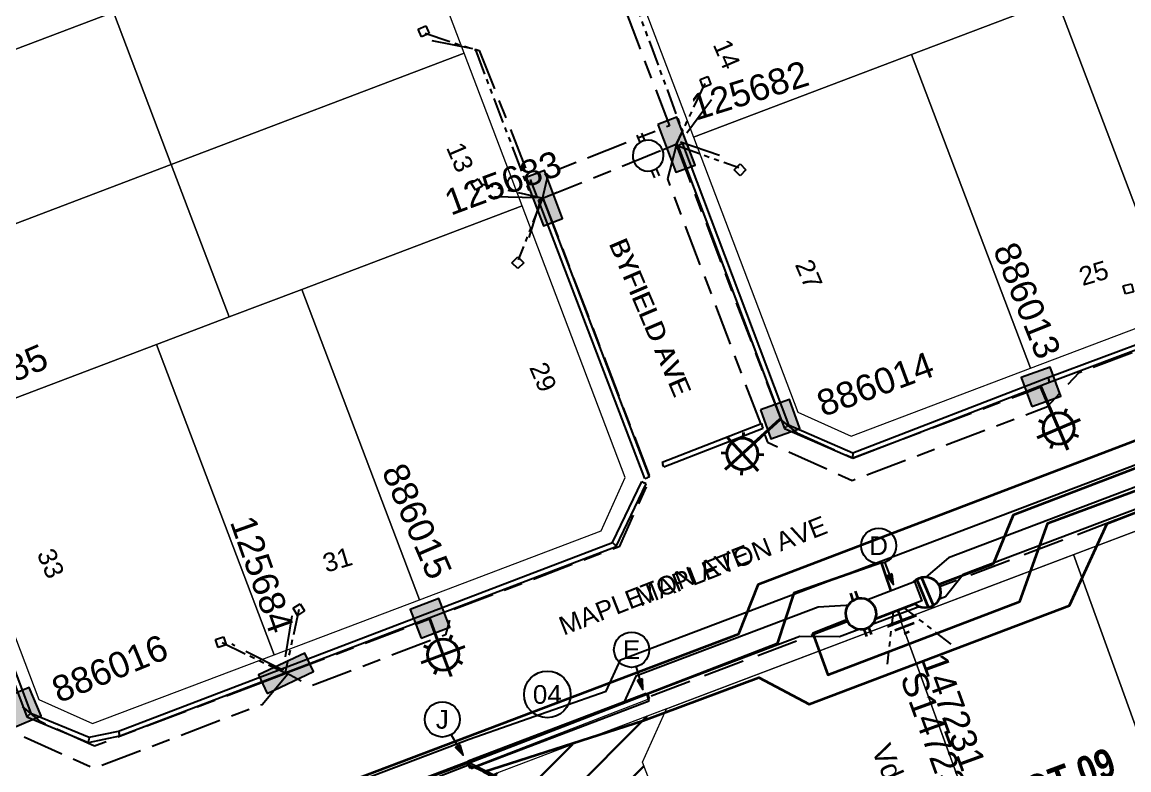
# Model space of a CAD drawing. Header units: metres. Extents: x 308667 to 309873, y 6270550 to 6271594.
# Drawn here: x 309149.4 to 309256.3, y 6271237.1 to 6271309.2 of the extents above; entities that cross this region are included whole.
import ezdxf
from ezdxf.enums import TextEntityAlignment as Align

# ---------------------------------------------------------------- set-up
doc = ezdxf.new("R2010")
doc.units = ezdxf.units.M
for name, pattern in [('Cable Exist UG', [8.2, 4, -1.2, 1.8, -1.2]), ('IE Trench LV', [5.5, 4, -1.5]), ('PHANTOMX2', [5, 2.5, -0.5, 0.5, -0.5, 0.5, -0.5])]:
    doc.linetypes.add(name, pattern=pattern)
doc.layers.get('0').update_dxf_attribs({"color": 6})
for name, color, linetype, lineweight in [('_User Miscellaneous1', 41, 'Continuous', 13), ('_User Miscellaneous3', 241, 'Continuous', 13), ('_User Miscellaneous5', 151, 'Continuous', 13), ('_User_LV_Exist', 5, 'Continuous', 35), ('Cadastre Developer_SP_NEW', 54, 'Continuous', 15), ('Cadastre Land Parcels_SP_EXT', 96, 'Continuous', 15), ('Cadastre Roads_SP_EXT', 54, 'Continuous', 15), ('Mains_LV_EXT', 161, 'Continuous', 25), ('Mains_LV_SL_EXT', 141, 'Continuous', 25)]:
    doc.layers.add(name, color=color, linetype=linetype, lineweight=lineweight)
for name, color, linetype in [('Duct_SP_NEW', 2, 'Continuous'), ('Equip_LV_EXT', 7, 'Continuous'), ('Equip_SP_SL_EXT', 7, 'Continuous'), ('Mains_LV_New_T84', 2, 'Cable x'), ('Notes', 7, 'Continuous'), ('Notes_SP_NEW', 51, 'Continuous'), ('Services_SP_EXT', 42, 'PHANTOMX2'), ('Services_SP_NEW_UG', 2, 'PHANTOMX2'), ('SupportsUG_SP_LV_EXT', 7, 'Continuous'), ('SupportsUG_SP_LV_NEW', 2, 'Continuous'), ('SupportsUG_SP_LV_SL_EXT', 7, 'Continuous'), ('Trench_SP_EXT', 7, 'Continuous'), ('Trench_SP_NEW', 2, 'Continuous'), ('UG_Details_SP_MISC', 7, 'Continuous')]:
    doc.layers.add(name, color=color, linetype=linetype)
doc.styles.add('COLUMN_LABEL', font='arial.ttf')
doc.styles.add('GDS-LOT No', font='swisscb.ttf', dxfattribs={"height": 4})
doc.styles.add('iecARIAL', font='arial.ttf', dxfattribs={"height": 2})
doc.styles.add('POLE_LABEL', font='arial.ttf', dxfattribs={"height": 2})
doc.styles.get("Standard").update_dxf_attribs({"font": 'arial.ttf'})
doc.linetypes.add('Cable New UG', pattern='A,7,-0.25,["x",Standard,S=2,R=0,X=0.2,Y=-0.8],-2.1', length=9.35)
doc.linetypes.add('Cable x', pattern='A,5,-0.25,["x",Standard,S=2,R=0,X=0,Y=-0.8],-1.5', length=6.75)

# ---------------------------------------------------------------- blocks, each defined once
blk = doc.blocks.new('COLUMN_EXT')
blk.add_hatch(color=256).paths.add_polyline_path([(-1.49, 1.48), (-1.49, -1.49), (1.48, -1.49), (1.48, 1.48)])
blk.add_lwpolyline([(-1.49, -1.49), (1.48, -1.49), (1.48, 1.48), (-1.49, 1.48)], close=True)
for tag, height, style, flags, p in [('ASSET_NUM', 2.5, 'COLUMN_LABEL', 8, (2, 2)), ('STRUCTURE_PLANT_NUMBER', 0.2, 'POLE_LABEL', 9, (1.81, 0.03)), ('STREET_CODE', 0.2, 'COLUMN_LABEL', 9, (1.81, -0.2))]:
    blk.add_attdef(tag, text='', height=height, dxfattribs=dict(style=style, flags=flags)).set_placement(p, align=Align.MIDDLE_LEFT)
at = {"flags": 9}
for tag, p in [('COLUMN_TYPE', (1.81, -0.4)), ('OWNED_BY', (1.81, -0.6)), ('STATE', (1.81, -0.8)), ('USAGE', (1.81, -1)), ('STREETNAME', (1.81, -1.6)), ('SUBURB', (1.81, -1.8)), ('LEGEND', (1.81, -1.2)), ('LOCATION', (1.81, -1.4)), ('NOTES', (1.81, -2))]:
    blk.add_attdef(tag, text='', height=0.2, dxfattribs=at).set_placement(p, align=Align.MIDDLE_LEFT)
at = {"flags": 1}
blk.add_attdef('Z', (1.81, -2.35), '', height=0.2, dxfattribs=at)
blk = doc.blocks.new('PILLAR_EXT')
blk.add_hatch(color=256).paths.add_polyline_path([(-2.475, 0.99), (-2.475, -0.99), (2.475, -0.99), (2.475, 0.99)])
blk.add_lwpolyline([(-2.475, -0.99), (2.475, -0.99), (2.475, 0.99), (-2.475, 0.99)], close=True)
at = {"style": 'iecARIAL', "flags": 8}
blk.add_attdef('ASSET_NUM', (1.5, 3.5), '', height=2.5, dxfattribs=at)
for tag, p, flags in [('OWNED_BY', (0, -0.2), 9), ('STATE', (0, -0.4), 9), ('SUPPORT_TYPE', (0, -0.6), 9), ('USAGE', (0, -0.8), 9), ('LEGEND', (0, -1), 9), ('LOCATION', (0, -1.2), 9), ('STREETNAME', (0, -1.8), 9), ('SUBURB', (0, -2), 1), ('NOTES', (0, -1.4), 9), ('PARENT', (0, -1.6), 9)]:
    blk.add_attdef(tag, p, '', height=0.2, dxfattribs=dict(flags=flags))
blk = doc.blocks.new('*U397')
at = {"lineweight": 40}
for p, q in [((0, 0), (0.8, -2.11)), ((0.53, -1.4), (2.12, -5.61)), ((2.18, -1.62), (1.94, -2.14)), ((3.43, -2.71), (-0.78, -4.3)), ((-0.55, -2.66), (-0.04, -2.89)), ((3.21, -4.35), (2.7, -4.12)), ((0.48, -5.39), (0.71, -4.87))]:
    blk.add_line(p, q, dxfattribs=at)
blk.add_circle((1.33, -3.51), 1.5, dxfattribs=at)
at = {"style": 'iecARIAL', "flags": 8}
blk.add_attdef('ASSET_NUM', (1.5, 1.5), '', height=2.5, dxfattribs=at)
for tag, p, height, flags in [('CONSTRUCTED_VOLTAGE', (0.98, -0.65), 0.2, 9), ('CONTROL_TYPE', (0.98, -0.85), 0.2, 9), ('LANTERN_PURPOSE', (0.98, -1.05), 0.2, 9), ('LANTERN_TYPE', (0.98, -1.25), 0.2, 9), ('LNUMBER', (2.18, -3.25), 2.5, 8), ('OPERATING_VOLTAGE', (0.98, -1.65), 0.2, 9), ('ORIENTATION', (0.98, -1.85), 0.2, 9), ('OWNED_BY', (0.98, -2.05), 0.2, 9), ('STATE', (0.98, -2.25), 0.2, 9), ('NO_PHASES', (0.98, -1.45), 0.2, 9), ('USAGE', (0.98, -2.45), 0.2, 9), ('CEXIST', (0.98, -2.65), 0.2, 9), ('CNEW', (0.98, -2.85), 0.2, 9), ('CNUMBER', (0.98, -3.05), 0.2, 9), ('CREMOVE', (0.98, -3.25), 0.2, 9), ('CREPLACE', (0.98, -3.45), 0.2, 9), ('LKINGHEIGHT', (0.98, -3.65), 0.2, 9), ('LBRACKET', (0.98, -3.85), 0.2, 9), ('LBRACKETVOCAB', (0.98, -4.05), 0.2, 9), ('LCATEGORY', (0.98, -4.25), 0.2, 9), ('LCHARGE1', (0.98, -4.45), 0.2, 9), ('LCHARGE1PERCENT', (0.98, -4.65), 0.2, 9), ('LCHARGE2', (0.98, -4.85), 0.2, 9), ('LCHARGE2PERCENT', (0.98, -5.05), 0.2, 9), ('LCHARGE3', (0.98, -5.25), 0.2, 9), ('LCHARGE3PERCENT', (0.98, -5.45), 0.2, 9), ('LEXIST', (0.98, -5.65), 0.2, 9), ('LLAMP', (0.98, -5.85), 0.2, 9), ('LLAMPVOCAB', (0.98, -6.05), 0.2, 9), ('LMAST', (0.98, -6.25), 0.2, 9), ('LMASTVOCAB', (0.98, -6.45), 0.2, 9), ('LNEW', (0.98, -6.65), 0.2, 9), ('LANTNUMBER', (0.98, -6.85), 0.2, 9), ('LOUTREACH', (0.98, -7.25), 0.2, 9), ('LOUTREACHVOCAB', (0.98, -7.45), 0.2, 9), ('LRATECODE', (0.98, -7.65), 0.2, 9), ('LREMOVE', (0.98, -7.85), 0.2, 9), ('LREPLACE', (0.98, -8.05), 0.2, 9), ('LTYPE', (0.98, -8.25), 0.2, 9), ('LTYPEVOCAB', (0.98, -8.45), 0.2, 9), ('LEGEND', (0.98, -8.65), 0.2, 9), ('STREETNAME', (0.98, -9.25), 0.2, 9), ('SUBURB', (0.98, -9.45), 0.2, 1), ('LOCATION', (0.98, -8.85), 0.2, 9), ('NOTES', (0.98, -9.05), 0.2, 9)]:
    blk.add_attdef(tag, p, '', height=height, dxfattribs=dict(flags=flags))
blk = doc.blocks.new('*U396')
at = {"lineweight": 40}
for p, q in [((0, 0), (-2.54, -2.33)), ((-1.98, -1.82), (-5.3, -4.86)), ((-2.12, -5), (-5.16, -1.69)), ((-3.55, -1.28), (-3.58, -1.84)), ((-5.7, -3.25), (-5.14, -3.28)), ((-1.58, -3.43), (-2.14, -3.41)), ((-3.73, -5.4), (-3.71, -4.84))]:
    blk.add_line(p, q, dxfattribs=at)
blk.add_circle((-3.64, -3.34), 1.5, dxfattribs=at)
at = {"style": 'iecARIAL', "flags": 8}
blk.add_attdef('ASSET_NUM', (1.5, 1.5), '', height=2.5, dxfattribs=at)
for tag, p, height, flags in [('CONSTRUCTED_VOLTAGE', (0.98, -0.65), 0.2, 9), ('CONTROL_TYPE', (0.98, -0.85), 0.2, 9), ('LANTERN_PURPOSE', (0.98, -1.05), 0.2, 9), ('LANTERN_TYPE', (0.98, -1.25), 0.2, 9), ('LNUMBER', (2.18, -3.25), 2.5, 8), ('OPERATING_VOLTAGE', (0.98, -1.65), 0.2, 9), ('ORIENTATION', (0.98, -1.85), 0.2, 9), ('OWNED_BY', (0.98, -2.05), 0.2, 9), ('STATE', (0.98, -2.25), 0.2, 9), ('NO_PHASES', (0.98, -1.45), 0.2, 9), ('USAGE', (0.98, -2.45), 0.2, 9), ('CEXIST', (0.98, -2.65), 0.2, 9), ('CNEW', (0.98, -2.85), 0.2, 9), ('CNUMBER', (0.98, -3.05), 0.2, 9), ('CREMOVE', (0.98, -3.25), 0.2, 9), ('CREPLACE', (0.98, -3.45), 0.2, 9), ('LKINGHEIGHT', (0.98, -3.65), 0.2, 9), ('LBRACKET', (0.98, -3.85), 0.2, 9), ('LBRACKETVOCAB', (0.98, -4.05), 0.2, 9), ('LCATEGORY', (0.98, -4.25), 0.2, 9), ('LCHARGE1', (0.98, -4.45), 0.2, 9), ('LCHARGE1PERCENT', (0.98, -4.65), 0.2, 9), ('LCHARGE2', (0.98, -4.85), 0.2, 9), ('LCHARGE2PERCENT', (0.98, -5.05), 0.2, 9), ('LCHARGE3', (0.98, -5.25), 0.2, 9), ('LCHARGE3PERCENT', (0.98, -5.45), 0.2, 9), ('LEXIST', (0.98, -5.65), 0.2, 9), ('LLAMP', (0.98, -5.85), 0.2, 9), ('LLAMPVOCAB', (0.98, -6.05), 0.2, 9), ('LMAST', (0.98, -6.25), 0.2, 9), ('LMASTVOCAB', (0.98, -6.45), 0.2, 9), ('LNEW', (0.98, -6.65), 0.2, 9), ('LANTNUMBER', (0.98, -6.85), 0.2, 9), ('LOUTREACH', (0.98, -7.25), 0.2, 9), ('LOUTREACHVOCAB', (0.98, -7.45), 0.2, 9), ('LRATECODE', (0.98, -7.65), 0.2, 9), ('LREMOVE', (0.98, -7.85), 0.2, 9), ('LREPLACE', (0.98, -8.05), 0.2, 9), ('LTYPE', (0.98, -8.25), 0.2, 9), ('LTYPEVOCAB', (0.98, -8.45), 0.2, 9), ('LEGEND', (0.98, -8.65), 0.2, 9), ('STREETNAME', (0.98, -9.25), 0.2, 9), ('SUBURB', (0.98, -9.45), 0.2, 1), ('LOCATION', (0.98, -8.85), 0.2, 9), ('NOTES', (0.98, -9.05), 0.2, 9)]:
    blk.add_attdef(tag, p, '', height=height, dxfattribs=dict(flags=flags))
blk = doc.blocks.new('*U395')
at = {"lineweight": 40}
for p, q in [((0, 0), (1.13, -2.65)), ((0.84, -1.95), (2.61, -6.09)), ((2.49, -2.11), (2.28, -2.63)), ((3.79, -3.14), (-0.35, -4.91)), ((-0.19, -3.25), (0.33, -3.46)), ((3.64, -4.79), (3.11, -4.58)), ((0.96, -5.94), (1.16, -5.41))]:
    blk.add_line(p, q, dxfattribs=at)
blk.add_circle((1.72, -4.02), 1.5, dxfattribs=at)
at = {"style": 'iecARIAL', "flags": 8}
blk.add_attdef('ASSET_NUM', (1.5, 1.5), '', height=2.5, dxfattribs=at)
for tag, p, height, flags in [('CONSTRUCTED_VOLTAGE', (0.98, -0.65), 0.2, 9), ('CONTROL_TYPE', (0.98, -0.85), 0.2, 9), ('LANTERN_PURPOSE', (0.98, -1.05), 0.2, 9), ('LANTERN_TYPE', (0.98, -1.25), 0.2, 9), ('LNUMBER', (2.18, -3.25), 2.5, 8), ('OPERATING_VOLTAGE', (0.98, -1.65), 0.2, 9), ('ORIENTATION', (0.98, -1.85), 0.2, 9), ('OWNED_BY', (0.98, -2.05), 0.2, 9), ('STATE', (0.98, -2.25), 0.2, 9), ('NO_PHASES', (0.98, -1.45), 0.2, 9), ('USAGE', (0.98, -2.45), 0.2, 9), ('CEXIST', (0.98, -2.65), 0.2, 9), ('CNEW', (0.98, -2.85), 0.2, 9), ('CNUMBER', (0.98, -3.05), 0.2, 9), ('CREMOVE', (0.98, -3.25), 0.2, 9), ('CREPLACE', (0.98, -3.45), 0.2, 9), ('LKINGHEIGHT', (0.98, -3.65), 0.2, 9), ('LBRACKET', (0.98, -3.85), 0.2, 9), ('LBRACKETVOCAB', (0.98, -4.05), 0.2, 9), ('LCATEGORY', (0.98, -4.25), 0.2, 9), ('LCHARGE1', (0.98, -4.45), 0.2, 9), ('LCHARGE1PERCENT', (0.98, -4.65), 0.2, 9), ('LCHARGE2', (0.98, -4.85), 0.2, 9), ('LCHARGE2PERCENT', (0.98, -5.05), 0.2, 9), ('LCHARGE3', (0.98, -5.25), 0.2, 9), ('LCHARGE3PERCENT', (0.98, -5.45), 0.2, 9), ('LEXIST', (0.98, -5.65), 0.2, 9), ('LLAMP', (0.98, -5.85), 0.2, 9), ('LLAMPVOCAB', (0.98, -6.05), 0.2, 9), ('LMAST', (0.98, -6.25), 0.2, 9), ('LMASTVOCAB', (0.98, -6.45), 0.2, 9), ('LNEW', (0.98, -6.65), 0.2, 9), ('LANTNUMBER', (0.98, -6.85), 0.2, 9), ('LOUTREACH', (0.98, -7.25), 0.2, 9), ('LOUTREACHVOCAB', (0.98, -7.45), 0.2, 9), ('LRATECODE', (0.98, -7.65), 0.2, 9), ('LREMOVE', (0.98, -7.85), 0.2, 9), ('LREPLACE', (0.98, -8.05), 0.2, 9), ('LTYPE', (0.98, -8.25), 0.2, 9), ('LTYPEVOCAB', (0.98, -8.45), 0.2, 9), ('LEGEND', (0.98, -8.65), 0.2, 9), ('STREETNAME', (0.98, -9.25), 0.2, 9), ('SUBURB', (0.98, -9.45), 0.2, 1), ('LOCATION', (0.98, -8.85), 0.2, 9), ('NOTES', (0.98, -9.05), 0.2, 9)]:
    blk.add_attdef(tag, p, '', height=height, dxfattribs=dict(flags=flags))
blk = doc.blocks.new('CCP_EXT')
at = {"flags": 9}
for tag, p in [('STATE', (0, -1.8)), ('LEGEND', (0, -1.4)), ('LIFE_SUPPORT', (0, -1.6)), ('NOTES', (0, -2))]:
    blk.add_attdef(tag, text='', height=0.2, dxfattribs=at).set_placement(p, align=Align.MIDDLE_LEFT)
blk.add_wipeout([(0, 0.57), (0.57, 0), (0, -0.57), (-0.57, 0)])
blk.add_lwpolyline([(-0.57, 0), (0, 0.57), (0.57, 0), (0, -0.57), (-0.57, 0)])
at = {"flags": 1}
blk.add_attdef('Z', (0, 0), '', height=0.2, dxfattribs=at)
at = {"flags": 9}
for tag, p in [('CCP_TYPE', (0, 0)), ('CONSTRUCTED_VOLTAGE', (0, -0.2)), ('OPERATING_VOLTAGE', (0, -0.6)), ('ORIENTATION', (0, -0.8)), ('OWNED_BY', (0, -1)), ('NO_PHASES', (0, -0.4)), ('USAGE', (0, -1.2))]:
    blk.add_attdef(tag, text='', height=0.2, dxfattribs=at).set_placement(p, align=Align.MIDDLE_LEFT)
blk = doc.blocks.new('LV_UG_LINKS_OPEN_EXT')
for p, q in [((-0.25, 1.47), (-0.25, 2.22)), ((0.25, 1.47), (0.25, 2.22)), ((-0.25, -1.47), (-0.25, -2.22)), ((0.25, -1.47), (0.25, -2.22))]:
    blk.add_line(p, q)
at = {"flags": 9}
for tag, p in [('ACTUAL_STATUS', (0, 0)), ('CONSTRUCTED_VOLTAGE', (0, -0.2)), ('OPERATING_VOLTAGE', (0, -0.6)), ('ORIENTATION', (0, -0.8)), ('STATE', (0, -1)), ('NO_PHASES', (0, -0.4)), ('SWITCH_TYPE', (0, -1.2)), ('USAGE', (0, -1.4)), ('NOTES', (0, -1.6))]:
    blk.add_attdef(tag, text='', height=0.2, dxfattribs=at).set_placement(p, align=Align.MIDDLE_LEFT)
at = {"flags": 1}
blk.add_attdef('Z', (0, 0), '', height=0.2, dxfattribs=at)
blk.add_wipeout([(-0.25, 1.47), (-0.43, 1.43), (-0.61, 1.36), (-0.77, 1.28), (-0.93, 1.17), (-1.07, 1.05), (-1.19, 0.9), (-1.29, 0.75), (-1.38, 0.58), (-1.44, 0.4), (-1.48, 0.22), (-1.49, 0.03), (-1.49, -0.16), (-1.45, -0.34), (-1.4, -0.52), (-1.32, -0.69), (-1.23, -0.85), (-1.11, -1), (-0.98, -1.13), (-0.83, -1.24), (-0.66, -1.34), (-0.49, -1.41), (-0.31, -1.46), (-0.13, -1.49), (0.06, -1.49), (0.25, -1.47), (0.43, -1.43), (0.61, -1.36), (0.77, -1.28), (0.93, -1.17), (1.07, -1.05), (1.19, -0.9), (1.29, -0.75), (1.38, -0.58), (1.44, -0.4), (1.48, -0.22), (1.49, -0.03), (1.49, 0.16), (1.45, 0.34), (1.4, 0.52), (1.32, 0.69), (1.23, 0.85), (1.11, 1), (0.98, 1.13), (0.83, 1.24), (0.66, 1.34), (0.49, 1.41), (0.31, 1.46), (0.13, 1.49), (-0.06, 1.49)])
blk.add_lwpolyline([(0, -1.49, 1), (0, 1.49, 1)], format="xyb", close=True)
blk = doc.blocks.new('PILLAR_NEW')
for tag, flags, p in [('SUBURB', 9, (1.5, -1.8)), ('STREETNAME', 9, (1.5, -2)), ('LOCATION', 9, (1.5, -2.2)), ('Z', 1, (1.5, -2.6)), ('NOTES', 9, (1.5, -2.4))]:
    blk.add_attdef(tag, text='', height=0.2, dxfattribs=dict(flags=flags)).set_placement(p, align=Align.MIDDLE_LEFT)
blk.add_wipeout([(-2.47, 0.99), (2.47, 0.99), (2.47, -0.99), (-2.47, -0.99)])
at = {"lineweight": -3}
blk.add_lwpolyline([(-2.47, 0.99), (2.47, 0.99), (2.47, -0.99), (-2.47, -0.99)], close=True, dxfattribs=at)
for tag, height, flags, p in [('ASSET_NUM', 2.5, 8, (2, 2)), ('STREET_CODE', 0.2, 9, (1.5, 0)), ('OWNED_BY', 0.2, 9, (1.5, -0.2)), ('OPERATED_BY', 0.2, 9, (1.5, -0.4)), ('STATE', 0.2, 9, (1.5, -0.8)), ('SUPPORT_TYPE', 0.2, 9, (1.5, -1)), ('MAINTAINED_BY', 0.2, 9, (1.5, -0.6)), ('USAGE', 0.2, 9, (1.5, -1.2)), ('LEGEND', 0.2, 9, (1.5, -1.4)), ('PARENT', 0.2, 9, (1.5, -1.6))]:
    blk.add_attdef(tag, text='', height=height, dxfattribs=dict(flags=flags)).set_placement(p, align=Align.MIDDLE_LEFT)
blk = doc.blocks.new('*U477')
blk.add_circle((0, 0), 2.25)
at = {"width": 0.9}
blk.add_attdef('CODE', text='', height=1.8, dxfattribs=at).set_placement((0, 0), align=Align.MIDDLE_CENTER)
at = {"flags": 1}
blk.add_attdef('Z', (0, 0), '', height=0.2, dxfattribs=at)
blk = doc.blocks.new('LV_UG_LINKS_CLOSED_EXT')
blk.add_wipeout([(-1.06, 1.06), (-1.18, 0.92), (-1.29, 0.76), (-1.37, 0.59), (-1.43, 0.42), (-1.48, 0.23), (-1.49, 0.05), (-1.49, -0.14), (-1.46, -0.33), (-1.41, -0.51), (-1.33, -0.68), (-1.24, -0.84), (-1.12, -0.99), (-0.99, -1.12), (-0.84, -1.24), (-0.68, -1.33), (-0.51, -1.41), (-0.33, -1.46), (-0.14, -1.49), (0.05, -1.49), (0.23, -1.48), (0.42, -1.43), (0.59, -1.37), (0.76, -1.29), (0.92, -1.18), (1.06, -1.06), (1.18, -0.92), (1.29, -0.76), (1.37, -0.59), (1.43, -0.42), (1.48, -0.23), (1.49, -0.05), (1.49, 0.14), (1.46, 0.33), (1.41, 0.51), (1.33, 0.68), (1.24, 0.84), (1.12, 0.99), (0.99, 1.12), (0.84, 1.24), (0.68, 1.33), (0.51, 1.41), (0.33, 1.46), (0.14, 1.49), (-0.05, 1.49), (-0.23, 1.48), (-0.42, 1.43), (-0.59, 1.37), (-0.76, 1.29), (-0.92, 1.18)])
for p, q in [((-0.25, -1.48), (-0.25, 1.48)), ((0.25, -1.48), (0.25, 1.48))]:
    blk.add_line(p, q)
blk.add_circle((0, 0), 1.5)
at = {"flags": 9}
for tag, p in [('ACTUAL_STATUS', (0, 0)), ('CONSTRUCTED_VOLTAGE', (0, -0.2)), ('OPERATING_VOLTAGE', (0, -0.6)), ('ORIENTATION', (0, -0.8)), ('STATE', (0, -1)), ('NO_PHASES', (0, -0.4)), ('SWITCH_TYPE', (0, -1.2)), ('USAGE', (0, -1.4)), ('NOTES', (0, -1.6))]:
    blk.add_attdef(tag, text='', height=0.2, dxfattribs=at).set_placement(p, align=Align.MIDDLE_LEFT)
at = {"flags": 1}
blk.add_attdef('Z', (0, 0), '', height=0.2, dxfattribs=at)
blk = doc.blocks.new('Earth')
for p, q in [((0, -2.04), (0, 0)), ((-1.5, -2.04), (1.5, -2.04)), ((-1, -2.64), (1, -2.64)), ((-0.25, -3.24), (0.25, -3.24))]:
    blk.add_line(p, q)
blk = doc.blocks.new('*U429')
h = blk.add_hatch(color=256)
h.dxf.hatch_style = 1
h.paths.add_polyline_path([(1.3, -2.72), (0.83, -2.89), (1.42, -3.74)])
blk.add_line((1.42, -3.74), (0.62, -1.64))
at = {"flags": 128}
blk.add_lwpolyline([(1.3, -2.72), (0.83, -2.89), (1.42, -3.74), (1.3, -2.72)], dxfattribs=at)
blk.add_circle((0, 0), 1.7)
at = {"width": 0.9}
blk.add_attdef('CODE', text='', height=1.8, dxfattribs=at).set_placement((0, 0), align=Align.MIDDLE_CENTER)
at = {"flags": 1}
blk.add_attdef('Z', (0, 0), '', height=0.2, dxfattribs=at)
blk = doc.blocks.new('*U430')
h = blk.add_hatch(color=256)
h.dxf.hatch_style = 1
h.paths.add_polyline_path([(1.05, -2.82), (0.57, -2.96), (1.09, -3.85)])
blk.add_line((1.09, -3.85), (0.48, -1.68))
at = {"flags": 128}
blk.add_lwpolyline([(1.05, -2.82), (0.57, -2.96), (1.09, -3.85), (1.05, -2.82)], dxfattribs=at)
blk.add_circle((0, 0), 1.7)
at = {"width": 0.9}
blk.add_attdef('CODE', text='', height=1.8, dxfattribs=at).set_placement((0, 0), align=Align.MIDDLE_CENTER)
at = {"flags": 1}
blk.add_attdef('Z', (0, 0), '', height=0.2, dxfattribs=at)
blk = doc.blocks.new('*U434')
h = blk.add_hatch(color=256)
h.dxf.hatch_style = 1
h.paths.add_polyline_path([(1.73, -2.47), (1.29, -2.72), (2.01, -3.46)])
blk.add_line((2.01, -3.46), (0.88, -1.51))
at = {"flags": 128}
blk.add_lwpolyline([(1.73, -2.47), (1.29, -2.72), (2.01, -3.46), (1.73, -2.47)], dxfattribs=at)
blk.add_circle((0, 0), 1.7)
at = {"width": 0.9}
blk.add_attdef('CODE', text='', height=1.8, dxfattribs=at).set_placement((0, 0), align=Align.MIDDLE_CENTER)
at = {"flags": 1}
blk.add_attdef('Z', (0, 0), '', height=0.2, dxfattribs=at)

msp = doc.modelspace()

# ---------------------------------------------------------------- hatches: boundary and pattern name
at = {"layer": '_User Miscellaneous5', "lineweight": 30, "transparency": 33554534}
h = msp.add_hatch(dxfattribs=at)
h.set_pattern_fill('ANSI31', color=4)
h.paths.add_polyline_path([(309209.318, 6271237.782), (309211.64, 6271242.938), (309192.469, 6271235.678), (309197.628, 6271233.355), (309212.989, 6271192.846, -0.2042457), (309212.433, 6271179.133), (309198.983, 6271150.819, -0.1527874), (309190.871, 6271142.053, -0.3157645), (309183.436, 6271142.73, 0.3682076), (309167.876, 6271142.682), (309159.238, 6271134.957), (309162.828, 6271129.653, 0.4609857), (309195.426, 6271125.993), (309198.34, 6271128.718, 0.081945), (309209.83, 6271144.518), (309223.735, 6271173.793, 0.2040159), (309224.677, 6271197.278)])

# ---------------------------------------------------------------- linework, layer by layer
at = {"layer": '_User Miscellaneous1'}
for p, q in [((309192.457, 6271237.665), (309209.847, 6271244.389)), ((309192.63, 6271237.218), (309210.02, 6271243.941)), ((309209.847, 6271244.389), (309209.934, 6271244.165)), ((309210.02, 6271243.941), (309209.934, 6271244.165)), ((309192.457, 6271237.665), (309192.544, 6271237.441)), ((309192.63, 6271237.218), (309192.544, 6271237.441))]:
    msp.add_line(p, q, dxfattribs=at)
at = {"layer": '_User Miscellaneous5'}
msp.add_lwpolyline([(309211.64, 6271242.938), (309192.469, 6271235.678), (309197.628, 6271233.355), (309212.989, 6271192.846, -0.2044628), (309212.426, 6271179.119), (309198.983, 6271150.819, -0.1527875), (309190.871, 6271142.053, -0.3157645), (309183.436, 6271142.73, 0.3682076), (309167.876, 6271142.682), (309167.876, 6271142.682), (309159.238, 6271134.957), (309162.828, 6271129.653, 0.4609857), (309195.426, 6271125.993), (309198.34, 6271128.718, 0.081945), (309209.83, 6271144.518), (309223.713, 6271173.747, 0.2044628), (309224.677, 6271197.278), (309209.318, 6271237.782), (309211.64, 6271242.938), (309211.64, 6271242.938)], format="xyb", dxfattribs=at)
at = {"layer": '_User_LV_Exist', "color": 5, "linetype": 'Cable New UG', "flags": 128}
for points in [[(309290.312, 6271234.524), (309285.608, 6271232.474), (309281.775, 6271231.171), (309276.75, 6271242.251), (309276.75, 6271242.251), (309283.824, 6271244.992), (309288.126, 6271246.659), (309294.437, 6271249.104), (309303.977, 6271252.8), (309308.164, 6271243.566), (309313.534, 6271245.62), (309316.496, 6271246.752), (309314.586, 6271254.009), (309312.895, 6271258.232), (309306.108, 6271276.133), (309295.572, 6271280.926), (309245.095, 6271261.645), (309243.185, 6271256.889), (309233.664, 6271253.341)], [(309233.664, 6271253.341), (309225.775, 6271250.203), (309227.227, 6271246.22), (309245.76, 6271253.287), (309248.452, 6271260.871), (309257.391, 6271264.187), (309269.062, 6271268.65), (309275.576, 6271271.14), (309281.456, 6271273.388), (309283.7, 6271272.29)]]:
    msp.add_lwpolyline(points, dxfattribs=at)
at = {"layer": 'Cadastre Developer_SP_NEW'}
msp.add_lwpolyline([(309209.83, 6271144.518), (309223.713, 6271173.747, 0.2044628), (309224.677, 6271197.278), (309209.318, 6271237.782), (309211.64, 6271242.938), (309297.778, 6271275.559), (309302.937, 6271273.235), (309313.53, 6271245.295), (309318.096, 6271233.253), (309318.973, 6271231.629), (309326.105, 6271218.432), (309333.236, 6271205.236), (309340.367, 6271192.04)], format="xyb", dxfattribs=at)
for points in [[(309250.948, 6271257.828), (309267.66, 6271264.155), (309279.16, 6271232.272), (309262.453, 6271225.941)], [(309234.237, 6271251.497), (309250.948, 6271257.828), (309262.453, 6271225.941), (309245.859, 6271219.654)], [(309211.64, 6271242.938), (309234.237, 6271251.497), (309241.68, 6271231.104), (309215.589, 6271221.243), (309209.318, 6271237.782)]]:
    msp.add_lwpolyline(points, close=True, dxfattribs=at)
at = {"layer": 'Cadastre Land Parcels_SP_EXT', "linetype": 'Continuous'}
for points in [[(309235.288, 6271306.098), (309249.321, 6271311.429), (309243.857, 6271325.832), (309208.777, 6271312.52), (309214.245, 6271298.113), (309235.288, 6271306.098)], [(309158.248, 6271310.19), (309153.001, 6271324.248), (309124.635, 6271313.491), (309129.951, 6271299.461), (309158.248, 6271310.19)], [(309192.128, 6271306.209), (309186.544, 6271320.918), (309158.248, 6271310.19), (309163.833, 6271295.474), (309192.128, 6271306.209)], [(309274.836, 6271286.474), (309263.35, 6271316.752), (309249.321, 6271311.429), (309260.811, 6271281.136), (309274.836, 6271286.474)], [(309260.811, 6271281.136), (309249.321, 6271311.429), (309235.288, 6271306.098), (309246.779, 6271275.819), (309260.811, 6271281.136)], [(309163.833, 6271295.474), (309158.248, 6271310.19), (309129.951, 6271299.461), (309135.539, 6271284.74), (309163.833, 6271295.474)], [(309176.434, 6271283.419), (309197.714, 6271291.492), (309192.128, 6271306.209), (309163.833, 6271295.474), (309169.419, 6271280.758), (309176.434, 6271283.419)], [(309246.779, 6271275.819), (309235.288, 6271306.098), (309214.245, 6271298.113), (309224.309, 6271271.586), (309229.473, 6271269.261), (309246.779, 6271275.819)], [(309162.405, 6271278.096), (309169.419, 6271280.758), (309163.833, 6271295.474), (309135.539, 6271284.74), (309141.125, 6271270.023), (309162.405, 6271278.096)], [(309205.343, 6271260.121), (309207.664, 6271265.279), (309197.714, 6271291.492), (309176.434, 6271283.419), (309187.803, 6271253.474), (309205.343, 6271260.121)], [(309187.803, 6271253.474), (309176.434, 6271283.419), (309169.419, 6271280.758), (309162.405, 6271278.096), (309173.771, 6271248.156), (309187.803, 6271253.474)], [(309173.771, 6271248.156), (309162.405, 6271278.096), (309141.125, 6271270.023), (309151.066, 6271243.834), (309156.231, 6271241.509), (309173.771, 6271248.156)]]:
    msp.add_lwpolyline(points, close=True, dxfattribs=at)
at = {"layer": 'Duct_SP_NEW'}
for p, q in [((309192.5, 6271237.937), (309209.687, 6271244.446)), ((309192.784, 6271237.189), (309209.971, 6271243.698)), ((309209.687, 6271244.446), (309209.829, 6271244.072)), ((309209.971, 6271243.698), (309209.829, 6271244.072)), ((309192.5, 6271237.937), (309192.642, 6271237.563)), ((309192.784, 6271237.189), (309192.642, 6271237.563))]:
    msp.add_line(p, q, dxfattribs=at)
at = {"layer": 'Mains_LV_New_T84', "color": 5, "linetype": 'Cable New UG', "flags": 128}
msp.add_lwpolyline([(309309.095, 6271245.924), (309317.318, 6271251.116), (309315.954, 6271254.4), (309312.877, 6271258.302), (309306.09, 6271276.202), (309297.91, 6271279.886), (309238.851, 6271257.52), (309233.816, 6271253.201)], dxfattribs=at)
at = {"layer": 'Mains_LV_New_T84', "color": 2, "linetype": 'Cable New UG', "flags": 128}
msp.add_lwpolyline([(309211.635, 6271172.684), (309212.761, 6271175.766), (309213.535, 6271177.454), (309214.13, 6271178.743), (309214.636, 6271179.997), (309214.991, 6271181.088), (309215.738, 6271184.896), (309215.824, 6271186.071), (309215.858, 6271187.291), (309215.638, 6271189.424), (309215.33, 6271190.447), (309214.789, 6271191.827), (309214.187, 6271193.448), (309212.289, 6271198.56), (309210.85, 6271202.435), (309210.85, 6271202.435), (309198.685, 6271234.675), (309192.585, 6271237.715), (309210.157, 6271244.515), (309224.53, 6271249.958), (309228.332, 6271249.921), (309238.587, 6271253.779), (309240.283, 6271255.933), (309283.682, 6271272.359)], dxfattribs=at)
at = {"layer": 'Mains_LV_SL_EXT', "linetype": 'Cable Exist UG'}
for points in [[(309222.68, 6271270.816), (309224.217, 6271269.587), (309224.217, 6271269.587), (309229.633, 6271267.154), (309246.563, 6271273.548), (309247.84, 6271274.056)], [(309174.824, 6271246.307), (309172.898, 6271245.594), (309172.898, 6271245.594), (309156.44, 6271239.341), (309151.249, 6271241.674), (309149.471, 6271243.158)]]:
    msp.add_lwpolyline(points, dxfattribs=at)
at = {"layer": 'Services_SP_NEW_UG', "color": 2, "flags": 128}
for points in [[(309233.646, 6271253.411), (309232.936, 6271247.256)], [(309233.646, 6271253.411), (309239.097, 6271249.169)]]:
    msp.add_lwpolyline(points, dxfattribs=at)
at = {"layer": 'Trench_SP_EXT', "linetype": 'Cable Exist UG'}
for points in [[(309212.72, 6271297.454), (309211.203, 6271296.81)], [(309199.756, 6271292.259), (309201.089, 6271292.811)], [(309195.028, 6271292.397), (309199.534, 6271292.27), (309198.138, 6271287.7)]]:
    msp.add_lwpolyline(points, dxfattribs=at)
at = {"layer": 'Trench_SP_NEW', "linetype": 'IE Trench LV', "flags": 128}
for points in [[(309210.166, 6271244.194), (309210.166, 6271244.194), (309225.1, 6271249.854), (309228.341, 6271251.081), (309238.265, 6271254.839), (309240.953, 6271255.857), (309284.102, 6271272.197)], [(309071.421, 6271191.655), (309077.543, 6271193.974), (309090.871, 6271199.021), (309116.422, 6271208.697), (309159.567, 6271225.036), (309192.642, 6271237.563)], [(309215.032, 6271191.173), (309198.919, 6271234.567), (309192.157, 6271237.699)]]:
    msp.add_lwpolyline(points, dxfattribs=at)
at = {"layer": 'UG_Details_SP_MISC'}
for p, q in [((309212.753, 6271297.312), (309212.978, 6271297.397)), ((309213.202, 6271297.481), (309212.978, 6271297.397)), ((309199.294, 6271292.027), (309199.518, 6271292.112)), ((309209.543, 6271265.158), (309199.294, 6271292.027)), ((309199.742, 6271292.198), (309199.518, 6271292.112)), ((309209.992, 6271265.329), (309199.742, 6271292.198)), ((309229.635, 6271267.652), (309248.461, 6271274.924)), ((309248.461, 6271274.924), (309248.547, 6271274.7)), ((309248.632, 6271274.475), (309248.547, 6271274.7)), ((309229.624, 6271267.133), (309248.632, 6271274.475)), ((309211.211, 6271266.731), (309220.806, 6271270.476)), ((309220.806, 6271270.476), (309220.893, 6271270.252)), ((309220.98, 6271270.029), (309220.893, 6271270.252)), ((309223.418, 6271270.354), (309223.229, 6271270.174)), ((309223.418, 6271270.354), (309229.635, 6271267.652)), ((309211.385, 6271266.284), (309220.98, 6271270.029)), ((309223.04, 6271269.994), (309223.229, 6271270.174)), ((309223.04, 6271269.994), (309229.624, 6271267.133)), ((309139.908, 6271268.666), (309149.906, 6271242.158)), ((309140.358, 6271268.835), (309150.281, 6271242.522)), ((309229.624, 6271267.133), (309229.63, 6271267.393)), ((309229.635, 6271267.652), (309229.63, 6271267.393)), ((309211.211, 6271266.731), (309211.298, 6271266.507)), ((309211.385, 6271266.284), (309211.298, 6271266.507)), ((309209.543, 6271265.158), (309209.768, 6271265.244)), ((309209.992, 6271265.329), (309209.768, 6271265.244)), ((309206.44, 6271258.986), (309209.262, 6271264.865)), ((309206.79, 6271258.606), (309209.695, 6271264.657)), ((309209.262, 6271264.865), (309209.478, 6271264.761)), ((309209.695, 6271264.657), (309209.478, 6271264.761)), ((309206.44, 6271258.986), (309206.615, 6271258.796)), ((309206.79, 6271258.606), (309206.615, 6271258.796)), ((309150.281, 6271242.522), (309150.093, 6271242.34)), ((309150.281, 6271242.522), (309155.906, 6271240.199)), ((309149.906, 6271242.158), (309150.093, 6271242.34)), ((309149.906, 6271242.158), (309155.859, 6271239.699)), ((309155.906, 6271240.199), (309158.744, 6271240.787)), ((309158.744, 6271240.787), (309158.811, 6271240.556)), ((309158.879, 6271240.325), (309158.811, 6271240.556)), ((309155.859, 6271239.699), (309158.879, 6271240.325)), ((309155.859, 6271239.699), (309155.883, 6271239.949)), ((309155.906, 6271240.199), (309155.883, 6271239.949))]:
    msp.add_line(p, q, dxfattribs=at)

# ---------------------------------------------------------------- block references
at = {"layer": '_User_LV_Exist', "rotation": 20.91409171647788}
msp.add_blockref('Earth', (309233.664, 6271253.341), dxfattribs=at)
at = {"layer": 'Equip_SP_SL_EXT'}
for name, p in [('*U395', (309247.779, 6271274.012)), ('*U396', (309222.614, 6271270.894)), ('*U397', (309188.754, 6271251.681))]:
    msp.add_blockref(name, p, dxfattribs=at)
at = {"layer": 'Notes', "linetype": 'IE Trench LV'}
ref = msp.add_blockref('*U477', (309200.139, 6271244.328), dxfattribs=at)
ref.add_attrib('CODE', '04', dxfattribs={"layer": '0', "height": 1.8}).set_placement((309200.139, 6271244.328), align=Align.MIDDLE_CENTER)
at = {"layer": 'Notes_SP_NEW', "linetype": 'Cable New UG'}
ref = msp.add_blockref('*U430', (309208.275, 6271248.644), dxfattribs=at)
ref.add_attrib('CODE', 'E', dxfattribs={"layer": '0', "height": 1.8}).set_placement((309208.275, 6271248.644), align=Align.MIDDLE_CENTER)
ref = msp.add_blockref('*U434', (309190.002, 6271241.921), dxfattribs=at)
ref.add_attrib('CODE', 'J', dxfattribs={"layer": '0', "height": 1.8}).set_placement((309190.002, 6271241.921), align=Align.MIDDLE_CENTER)
at = {"layer": 'SupportsUG_SP_LV_EXT'}
ref = msp.add_blockref('PILLAR_EXT', (309212.605, 6271297.386), dxfattribs=dict(at, rotation=290.8242094416204))
ref.add_attrib('ASSET_NUM', '125682', dxfattribs={"layer": '0', "height": 2.5, "rotation": 17.4002, "style": 'iecARIAL'}).set_placement((309214.105, 6271300.886), align=Align.MIDDLE_LEFT)
ref = msp.add_blockref('PILLAR_EXT', (309199.809, 6271292.235), dxfattribs=dict(at, rotation=290.8242094416204))
ref.add_attrib('ASSET_NUM', '125683', dxfattribs={"layer": '0', "height": 2.5, "rotation": 20.30042, "style": 'iecARIAL'}).set_placement((309201.309, 6271295.735), align=Align.MIDDLE_RIGHT)
ref = msp.add_blockref('PILLAR_EXT', (309139.496, 6271268.968), dxfattribs=dict(at, rotation=293.1171276265676))
ref.add_attrib('ASSET_NUM', '125685', dxfattribs={"layer": '0', "height": 2.5, "rotation": 23.41669, "style": 'iecARIAL'}).set_placement((309140.996, 6271272.468), align=Align.MIDDLE_LEFT)
ref = msp.add_blockref('PILLAR_EXT', (309174.918, 6271246.375), dxfattribs=dict(at, rotation=25.10196569930986))
ref.add_attrib('ASSET_NUM', '125684', dxfattribs={"layer": '0', "height": 2.5, "rotation": 289.5607, "style": 'iecARIAL'}).set_placement((309174.552, 6271250.429), align=Align.MIDDLE_RIGHT)
at = {"layer": 'SupportsUG_SP_LV_SL_EXT'}
ref = msp.add_blockref('COLUMN_EXT', (309247.799, 6271274.019), dxfattribs=dict(at, rotation=19.96482915172284))
ref.add_attrib('ASSET_NUM', '886013', dxfattribs={"layer": '0', "height": 2.5, "rotation": 291.88462, "style": 'COLUMN_LABEL'}).set_placement((309248.634, 6271276.949), align=Align.MIDDLE_RIGHT)
ref = msp.add_blockref('COLUMN_EXT', (309222.614, 6271270.894), dxfattribs=dict(at, rotation=289.6048407716659))
ref.add_attrib('ASSET_NUM', '886014', dxfattribs={"layer": '0', "height": 2.5, "rotation": 20.24806, "style": 'COLUMN_LABEL'}).set_placement((309226.321, 6271272.27), align=Align.MIDDLE_LEFT)
ref = msp.add_blockref('COLUMN_EXT', (309188.825, 6271251.677), dxfattribs=dict(at, rotation=20.85606476313047))
ref.add_attrib('ASSET_NUM', '886015', dxfattribs={"layer": '0', "height": 2.5, "rotation": 293.38322, "style": 'COLUMN_LABEL'}).set_placement((309189.883, 6271255.707), align=Align.MIDDLE_RIGHT)
ref = msp.add_blockref('COLUMN_EXT', (309149.337, 6271243.052), dxfattribs=dict(at, rotation=293.0555362088083))
ref.add_attrib('ASSET_NUM', '886016', dxfattribs={"layer": '0', "height": 2.5, "rotation": 22.31703, "style": 'COLUMN_LABEL'}).set_placement((309152.509, 6271244.628), align=Align.MIDDLE_LEFT)

# ---------------------------------------------------------------- texts
at = {"layer": '_User_LV_Exist'}
for s, rotation, p in [('BYFIELD AVE', 293.08379, (309206.076, 6271287.784)), ('MAPLETON AVE', 21.47699, (309201.717, 6271249.999))]:
    msp.add_text(s, height=1.8, rotation=rotation, dxfattribs=at).set_placement(p)
at = {"layer": 'Cadastre Developer_SP_NEW', "style": 'GDS-LOT No'}
msp.add_text('LOT 09', height=2.8, rotation=20.39439, dxfattribs=at).set_placement((309250.439, 6271233.961), align=Align.BOTTOM_CENTER)
at = {"layer": 'Cadastre Land Parcels_SP_EXT'}
for s, rotation, p in [('14', 293.11611, (309216.088, 6271307.054)), ('13', 293.12063, (309190.343, 6271297.114)), ('27', 293.11054, (309224.014, 6271285.821)), ('25', 16.58727, (309251.801, 6271283.733)), ('29', 293.12095, (309198.362, 6271275.903)), ('33', 293.12062, (309150.832, 6271257.908)), ('31', 16.58945, (309178.792, 6271256.07))]:
    msp.add_text(s, height=1.8, rotation=rotation, dxfattribs=at).set_placement(p)
at = {"layer": 'Cadastre Roads_SP_EXT'}
for s, rotation, p in [('BYFIELD AVE', 293.08379, (309206.057, 6271287.853)), ('MAPLETON AVE', 21.45871, (309209.123, 6271252.787))]:
    msp.add_text(s, height=1.8, rotation=rotation, dxfattribs=at).set_placement(p)

# ---------------------------------------------------------------- next in the draw order: block references
at = {"layer": 'Equip_LV_EXT', "rotation": 21.96914385154709}
msp.add_blockref('LV_UG_LINKS_OPEN_EXT', (309209.876, 6271296.334), dxfattribs=at)
at = {"layer": 'Services_SP_EXT'}
for p, rotation in [((309188.202, 6271308.319), 337.6593520636694), ((309215.407, 6271303.435), 245.7387090413185), ((309193.334, 6271293.542), 348.2614287729225), ((309256.229, 6271283.469), 329.7435630189182), ((309176.146, 6271252.518), 257.1458826235915), ((309168.633, 6271249.364), 333.3098490690526)]:
    msp.add_blockref('CCP_EXT', p, dxfattribs=dict(at, rotation=rotation))
for p in [(309218.746, 6271294.964), (309197.291, 6271285.999)]:
    msp.add_blockref('CCP_EXT', p, dxfattribs=at)

# ---------------------------------------------------------------- next in the draw order: linework, layer by layer
at = {"layer": '_User Miscellaneous3'}
msp.add_lwpolyline([(309340.367, 6271192.04), (309318.096, 6271233.253), (309302.937, 6271273.235), (309297.778, 6271275.559), (308868.23, 6271112.889), (308875.954, 6271109.405), (308882.973, 6271104.844), (308889.543, 6271099.559), (308896.685, 6271095.097), (308904.551, 6271091.991), (308911.831, 6271087.941), (308918.697, 6271083.078), (308926.308, 6271079.409), (308933.359, 6271074.791), (308939.769, 6271069.328), (308946.673, 6271064.516), (308954.197, 6271060.667), (308960.723, 6271055.367), (308967.872, 6271050.976), (309340.367, 6271192.04)], close=True, dxfattribs=at)
at = {"layer": '_User_LV_Exist', "color": 6, "linetype": 'Cable New UG', "flags": 128}
msp.add_lwpolyline([(309065.469, 6271075.712), (309070.197, 6271077.308), (309079.287, 6271080.9), (309082.662, 6271082.821), (309084.112, 6271083.957), (309086.925, 6271086.955), (309088.94, 6271090.251), (309090.412, 6271094.494), (309090.865, 6271098.05), (309090.729, 6271101.114), (309089.822, 6271105.048), (309088.471, 6271108.593), (309082.201, 6271124.95), (309078.847, 6271134.63), (309086.819, 6271138.272), (309075.456, 6271165.631), (309068.228, 6271185.154), (309067.856, 6271193.003), (309129.055, 6271216.262), (309192.452, 6271240.284), (309218.617, 6271250.174), (309220.526, 6271254.974), (309285.651, 6271279.821), (309295.532, 6271283.632), (309307.586, 6271277.919), (309316.897, 6271253.378), (309320.12, 6271244.92), (309315.01, 6271242.972), (309312.231, 6271241.909), (309306.598, 6271239.756), (309303.642, 6271246.275), (309302.416, 6271248.978), (309298.165, 6271247.331), (309294.665, 6271245.975), (309289.26, 6271243.881), (309280.793, 6271240.6), (309282.872, 6271235.811), (309288.635, 6271238.149)], dxfattribs=at)
at = {"layer": '_User_LV_Exist', "color": 5, "linetype": 'Cable New UG', "flags": 128}
msp.add_lwpolyline([(309233.664, 6271253.341), (309232.391, 6271257.053), (309223.95, 6271254.094), (309222.343, 6271249.204), (309210.779, 6271244.732), (309207.57, 6271243.532), (309192.554, 6271237.773), (309165.423, 6271227.498)], dxfattribs=at)
at = {"layer": 'Mains_LV_EXT', "linetype": 'Cable Exist UG', "flags": 128}
for points in [[(309190.989, 6271354.42), (309190.27, 6271350.296), (309190.27, 6271350.296), (309199.059, 6271327.114), (309200.09, 6271324.191), (309202.443, 6271324.155), (309202.443, 6271324.155), (309207.129, 6271311.823), (309211.918, 6271299.21), (309211.918, 6271299.21), (309200.22, 6271294.595), (309199.657, 6271292.119)], [(309199.765, 6271292.255), (309212.523, 6271297.401)], [(309212.592, 6271297.305), (309211.727, 6271294.09), (309211.727, 6271294.09), (309221.388, 6271268.666), (309229.566, 6271264.991), (309248.419, 6271272.111), (309251.49, 6271275.409), (309251.49, 6271275.409), (309259.979, 6271278.615), (309259.985, 6271278.599), (309274.341, 6271284.038), (309275.881, 6271284.632)], [(309199.747, 6271292.176), (309210.063, 6271265.249), (309207.066, 6271258.577), (309207.066, 6271258.577), (309190.935, 6271252.448), (309190.309, 6271250.077), (309190.309, 6271250.077), (309177.329, 6271245.139), (309174.949, 6271246.369)], [(309175.105, 6271246.273), (309172.599, 6271243.342), (309172.599, 6271243.342), (309156.376, 6271237.177), (309148.194, 6271240.854), (309147.066, 6271243.973), (309148.194, 6271246.195), (309139.402, 6271268.928)], [(309174.882, 6271246.37), (309188.874, 6271251.668)]]:
    msp.add_lwpolyline(points, dxfattribs=at)
at = {"layer": 'Mains_LV_New_T84', "color": 6, "linetype": 'Cable New UG', "flags": 128}
msp.add_lwpolyline([(309065.45, 6271075.781), (309070.179, 6271077.378), (309079.268, 6271080.969), (309082.644, 6271082.89), (309084.094, 6271084.026), (309086.907, 6271087.025), (309088.921, 6271090.32), (309090.394, 6271094.564), (309090.846, 6271098.119), (309090.711, 6271101.183), (309089.804, 6271105.117), (309088.453, 6271108.663), (309082.183, 6271125.019), (309078.401, 6271135.402), (309085.482, 6271138.824), (309075.437, 6271165.7), (309068.209, 6271185.224), (309069.712, 6271193.468), (309129.216, 6271216.002), (309192.601, 6271240.006), (309205.833, 6271244.654), (309207.191, 6271247.669), (309297.977, 6271282.05), (309307.666, 6271277.686), (309314.945, 6271258.487), (309318.138, 6271254.745), (309319.538, 6271250.39), (309309.095, 6271245.924)], dxfattribs=at)
at = {"layer": 'Mains_LV_New_T84', "color": 5, "linetype": 'Cable New UG', "flags": 128}
msp.add_lwpolyline([(309233.816, 6271253.201), (309226.301, 6271252.768), (309208.674, 6271246.092), (309207.552, 6271243.601), (309192.535, 6271237.842), (309165.405, 6271227.568)], dxfattribs=at)
at = {"layer": 'Mains_LV_SL_EXT', "linetype": 'Cable Exist UG'}
msp.add_lwpolyline([(309212.54, 6271297.462), (309222.604, 6271271.045)], dxfattribs=at)
at = {"layer": 'Services_SP_EXT'}
for points in [[(309210.846, 6271315.754), (309208.227, 6271312.095), (309213.175, 6271298.707), (309212.509, 6271297.252)], [(309188.352, 6271308.145), (309193.196, 6271306.529), (309193.196, 6271306.529), (309198.588, 6271292.338), (309199.703, 6271292.262)], [(309215.337, 6271303.281), (309212.551, 6271297.418)], [(309212.468, 6271297.377), (309218.622, 6271295.173)], [(309199.786, 6271292.179), (309193.841, 6271293.551)], [(309199.662, 6271292.221), (309197.333, 6271286.275)], [(309176.16, 6271252.519), (309174.833, 6271246.448)], [(309168.737, 6271249.351), (309175.051, 6271246.303)]]:
    msp.add_lwpolyline(points, dxfattribs=at)
at = {"layer": 'Trench_SP_EXT', "linetype": 'Cable Exist UG'}
for points in [[(309188.998, 6271307.439), (309193.187, 6271306.614), (309193.568, 6271306.487), (309199.217, 6271292.143)], [(309215.973, 6271301.727), (309212.99, 6271297.665), (309217.814, 6271296.015)], [(309175.471, 6271251.901), (309174.606, 6271246.667), (309169.691, 6271249.17)]]:
    msp.add_lwpolyline(points, dxfattribs=at)
at = {"layer": 'UG_Details_SP_MISC'}
for p, q in [((309212.753, 6271297.312), (309223.04, 6271269.994)), ((309213.202, 6271297.481), (309223.418, 6271270.354)), ((309248.461, 6271274.924), (309276.055, 6271285.249)), ((309248.632, 6271274.475), (309276.225, 6271284.8)), ((309158.744, 6271240.787), (309206.44, 6271258.986)), ((309158.879, 6271240.325), (309206.79, 6271258.606))]:
    msp.add_line(p, q, dxfattribs=at)

# ---------------------------------------------------------------- next in the draw order: block references
at = {"layer": '_User_LV_Exist'}
ref = msp.add_blockref('PILLAR_NEW', (309233.664, 6271253.341), dxfattribs=dict(at, rotation=21.06114428078967))
ref.add_attrib('ASSET_NUM', 'S147231', dxfattribs={"layer": '0', "height": 2.5, "rotation": 290}).set_placement((309235.337, 6271246.396), align=Align.MIDDLE_LEFT)

# ---------------------------------------------------------------- next in the draw order: linework, layer by layer
at = {"layer": '_User_LV_Exist', "linetype": 'Cable New UG', "flags": 128}
msp.add_lwpolyline([(309211.635, 6271172.684), (309214.489, 6271179.632), (309215.673, 6271184.145), (309215.712, 6271188.701), (309215.232, 6271190.686), (309214.058, 6271193.795), (309211.318, 6271201.174), (309209.22, 6271206.825), (309205.43, 6271217.035), (309199.019, 6271234.297), (309193.968, 6271236.86), (309209.41, 6271241.803), (309220.542, 6271245.961), (309225.412, 6271243.387), (309250.561, 6271252.916), (309254.186, 6271260.821), (309283.7, 6271272.29)], dxfattribs=at)

# ---------------------------------------------------------------- next in the draw order: block references
at = {"layer": 'Notes_SP_NEW', "linetype": 'Cable New UG'}
ref = msp.add_blockref('*U429', (309232.124, 6271258.677), dxfattribs=at)
ref.add_attrib('CODE', 'D', dxfattribs={"layer": '0', "height": 1.8}).set_placement((309232.124, 6271258.677), align=Align.MIDDLE_CENTER)

# ---------------------------------------------------------------- next in the draw order: block references
at = {"layer": '_User_LV_Exist', "linetype": 'Cable New UG', "rotation": 22.73664850939796}
msp.add_blockref('LV_UG_LINKS_CLOSED_EXT', (309236.604, 6271254.18), dxfattribs=at)

# ---------------------------------------------------------------- next in the draw order: block references
at = {"layer": 'SupportsUG_SP_LV_NEW'}
ref = msp.add_blockref('PILLAR_NEW', (309233.646, 6271253.411), dxfattribs=dict(at, rotation=21.06114428078967))
ref.add_attrib('ASSET_NUM', '147231', dxfattribs={"layer": '0', "height": 2.5, "rotation": 290}).set_placement((309237.372, 6271248.101), align=Align.MIDDLE_LEFT)

# ---------------------------------------------------------------- next in the draw order: block references
at = {"layer": '_User_LV_Exist', "rotation": 19.90397754730746}
msp.add_blockref('LV_UG_LINKS_OPEN_EXT', (309230.415, 6271252.108), dxfattribs=at)

# ---------------------------------------------------------------- next in the draw order: texts
at = {"layer": '_User_LV_Exist', "lineweight": -2, "insert": (309233.232, 6271239.779), "char_height": 2, "attachment_point": 1, "rotation": 293.00651}
msp.add_mtext_dynamic_manual_height_columns('VdE1 = 9.9V', width=26.24852, gutter_width=12.5, heights=[0], dxfattribs=at)

doc.saveas('drawing.dxf')
